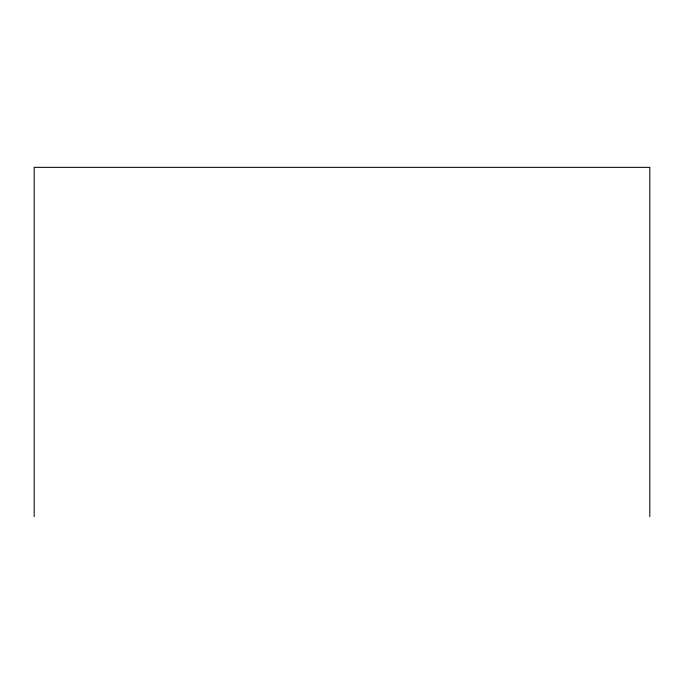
<?xml version="1.0" encoding="UTF-8"?>
<svg xmlns="http://www.w3.org/2000/svg" width="684" height="684" viewBox="0 0 684 684"><rect width="100%" height="100%" fill="white"/><g stroke="black" fill="none" stroke-linecap="round" stroke-linejoin="round"><path stroke-width="1.03" d="M649.8 516.651L649.8 167.349L34.2 167.349L34.2 516.651"/></g></svg>
